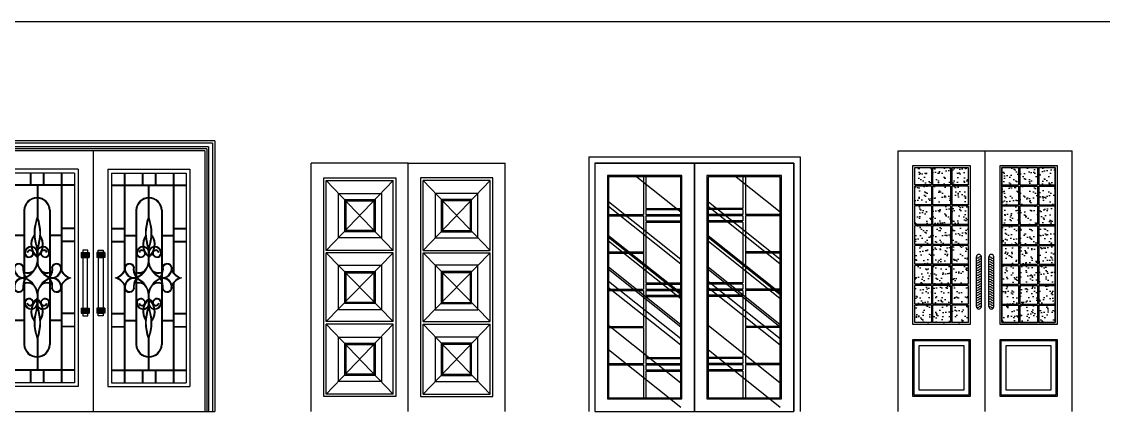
# Model space of a CAD drawing. Header units: millimetres. Extents: x 981 to 33574, y 16402 to 34985.
# Drawn here: x 13692 to 22392, y 26004 to 29144 of the extents above; entities that cross this region are included whole.
import ezdxf

# ---------------------------------------------------------------- set-up
doc = ezdxf.new("R2010")
doc.units = ezdxf.units.MM
doc.layers.add('www.cad-blocks.net', color=7, linetype='Continuous')

# ---------------------------------------------------------------- blocks, each defined once
blk = doc.blocks.new('A$C1F2A21E1')
for p, q in [((0, 2180), (0, 0)), ((1960, 2180), (0, 2180)), ((1960, 2180), (1960, 0)), ((20, 2160), (20, 0)), ((1940, 2160), (20, 2160)), ((50, 2130), (50, 0)), ((1910, 2130), (50, 2130)), ((65, 2115), (65, 0)), ((1895, 2115), (65, 2115)), ((80, 2100), (80, 0)), ((1880, 2100), (80, 2100)), ((980, 2100), (980, 0)), ((1880, 2100), (1880, 0)), ((1895, 2115), (1895, 0)), ((1910, 2130), (1910, 0)), ((1940, 2160), (1940, 0)), ((200, 1950), (200, 200)), ((860, 1950), (200, 1950)), ((230, 1920), (230, 230)), ((830, 1920), (230, 1920)), ((330, 1920), (330, 1115.6)), ((335, 1920), (335, 1122.3)), ((475, 1920), (475, 1820)), ((480, 1920), (480, 1820)), ((580, 1920), (580, 1820)), ((585, 1920), (585, 1820)), ((725, 1920), (725, 1139.2)), ((730, 1920), (730, 1130)), ((830, 1920), (830, 230)), ((860, 1950), (860, 200)), ((1100, 1950), (1100, 200)), ((1100, 1950), (1760, 1950)), ((1130, 1920), (1130, 230)), ((1130, 1920), (1730, 1920)), ((1230, 1920), (1230, 1130)), ((1235, 1920), (1235, 1139.2)), ((1375, 1920), (1375, 1820)), ((1380, 1920), (1380, 1820)), ((1480, 1920), (1480, 1820)), ((1485, 1920), (1485, 1820)), ((1625, 1920), (1625, 1122.3)), ((1630, 1920), (1630, 1115.6)), ((1730, 1920), (1730, 230)), ((1760, 1950), (1760, 200)), ((830, 1825), (230, 1825)), ((830, 1820), (230, 1820)), ((530, 1825), (530, 1546)), ((535, 1825), (535, 1546.2)), ((1130, 1825), (1730, 1825)), ((1130, 1820), (1730, 1820)), ((1425, 1825), (1425, 1546.2)), ((1430, 1825), (1430, 1546)), ((425, 1620), (425, 538.1)), ((430, 1620), (430, 538.2)), ((630, 1620), (630, 538.2)), ((635, 1620), (635, 538.1)), ((1325, 1620), (1325, 538.1)), ((1330, 1620), (1330, 538.2)), ((1530, 1620), (1530, 538.2)), ((1535, 1620), (1535, 538.1)), ((335, 1475), (230, 1475)), ((335, 1470), (230, 1470)), ((425, 1420), (330, 1420)), ((425, 1415), (330, 1415)), ((725, 1420), (635, 1420)), ((725, 1415), (635, 1415)), ((830, 1475), (725, 1475)), ((830, 1470), (725, 1470)), ((1130, 1475), (1235, 1475)), ((1130, 1470), (1235, 1470)), ((1235, 1420), (1325, 1420)), ((1235, 1415), (1325, 1415)), ((1535, 1420), (1630, 1420)), ((1535, 1415), (1630, 1415)), ((1625, 1475), (1730, 1475)), ((1625, 1470), (1730, 1470)), ((335, 1370), (230, 1370)), ((335, 1365), (230, 1365)), ((530, 1326.5), (530, 1177.1)), ((535, 1326.3), (535, 1177.3)), ((830, 1370), (725, 1370)), ((830, 1365), (725, 1365)), ((1130, 1370), (1235, 1370)), ((1130, 1365), (1235, 1365)), ((1425, 1326.3), (1425, 1177.3)), ((1430, 1326.5), (1430, 1177.1)), ((1625, 1370), (1730, 1370)), ((1625, 1365), (1730, 1365)), ((885.1, 1279), (950.2, 1279)), ((885.1, 1279), (885.1, 1239)), ((885.1, 1269), (950.2, 1269)), ((885.1, 1259), (950.2, 1259)), ((885.1, 1249), (950.2, 1249)), ((885.1, 1239), (950.2, 1239)), ((950.2, 1279), (950.2, 1239)), ((1074.9, 1279), (1009.8, 1279)), ((1009.8, 1279), (1009.8, 1239)), ((1074.9, 1269), (1009.8, 1269)), ((1074.9, 1259), (1009.8, 1259)), ((1074.9, 1249), (1009.8, 1249)), ((1074.9, 1239), (1009.8, 1239)), ((1074.9, 1279), (1074.9, 1239)), ((330, 1034.3), (330, 230)), ((335, 1027.7), (335, 230)), ((530, 972.9), (530, 823.5)), ((535, 972.7), (535, 823.7)), ((725, 1010.9), (725, 230)), ((730, 1020.1), (730, 230)), ((1230, 1020.1), (1230, 230)), ((1235, 1010.9), (1235, 230)), ((1425, 972.7), (1425, 823.7)), ((1430, 972.9), (1430, 823.5)), ((1625, 1027.7), (1625, 230)), ((1630, 1034.3), (1630, 230)), ((335, 790), (230, 790)), ((335, 785), (230, 785)), ((830, 790), (725, 790)), ((830, 785), (725, 785)), ((885.1, 831.1), (885.1, 791.1)), ((885.1, 831.1), (950.2, 831.1)), ((885.1, 821.1), (950.2, 821.1)), ((885.1, 811.1), (950.2, 811.1)), ((885.1, 801.1), (950.2, 801.1)), ((885.1, 791.1), (950.2, 791.1)), ((950.2, 831.1), (950.2, 791.1)), ((1009.8, 831.1), (1009.8, 791.1)), ((1074.9, 831.1), (1009.8, 831.1)), ((1074.9, 821.1), (1009.8, 821.1)), ((1074.9, 811.1), (1009.8, 811.1)), ((1074.9, 801.1), (1009.8, 801.1)), ((1074.9, 791.1), (1009.8, 791.1)), ((1074.9, 831.1), (1074.9, 791.1)), ((1130, 790), (1235, 790)), ((1130, 785), (1235, 785)), ((1625, 790), (1730, 790)), ((1625, 785), (1730, 785)), ((425, 735), (335, 735)), ((425, 730), (335, 730)), ((730, 735), (635, 735)), ((730, 730), (635, 730)), ((1230, 735), (1325, 735)), ((1230, 730), (1325, 730)), ((1535, 735), (1625, 735)), ((1535, 730), (1625, 730)), ((335, 685), (230, 685)), ((335, 680), (230, 680)), ((830, 685), (725, 685)), ((830, 680), (725, 680)), ((1130, 685), (1235, 685)), ((1130, 680), (1235, 680)), ((1625, 685), (1730, 685)), ((1625, 680), (1730, 680)), ((530, 604), (530, 330)), ((535, 603.8), (535, 330)), ((1425, 603.8), (1425, 330)), ((1430, 604), (1430, 330)), ((830, 335), (230, 335)), ((830, 330), (230, 330)), ((475, 335), (475, 230.1)), ((480, 335), (480, 230.1)), ((580, 335), (580, 230.1)), ((585, 335), (585, 230.1)), ((1130, 335), (1730, 335)), ((1130, 330), (1730, 330)), ((1375, 335), (1375, 230.1)), ((1380, 335), (1380, 230.1)), ((1480, 335), (1480, 230.1)), ((1485, 335), (1485, 230.1)), ((860, 200), (200, 200)), ((830, 230), (230, 230)), ((1100, 200), (1760, 200)), ((1130, 230), (1730, 230)), ((0, 0), (1960, 0))]:
    blk.add_line(p, q)
for points in [[(898.1, 1299.7), (898.1, 1279.5), (937.2, 1279.5), (937.2, 1299.7)], [(898.5, 1239.7), (898.5, 830), (936.4, 830), (936.4, 1239.7)], [(1061.9, 1299.7), (1061.9, 1279.5), (1022.8, 1279.5), (1022.8, 1299.7)], [(1061.5, 1239.7), (1061.5, 830), (1023.6, 830), (1023.6, 1239.7)], [(898.1, 790.6), (898.1, 770.4), (937.2, 770.4), (937.2, 790.6)], [(1061.9, 790.6), (1061.9, 770.4), (1022.8, 770.4), (1022.8, 790.6)]]:
    blk.add_lwpolyline(points, close=True)
for centre, radius, start, end in [((530, 1616.5), 105.1, 1.93561, 178.06439), ((530, 1616.5), 100.1, 1.93561, 178.06439), ((1430, 1616.5), 105.1, 1.93561, 178.06439), ((1430, 1616.5), 100.1, 1.93561, 178.06439), ((842.8, 1436.2), 336.5, 158.63011, 201.36989), ((842.8, 1436.2), 331.5, 158.63011, 201.36989), ((222.3, 1436.2), 331.5, 338.63011, 21.36989), ((222.3, 1436.2), 336.5, 338.63011, 21.36989), ((1737.7, 1436.2), 336.5, 158.63011, 201.36989), ((1737.7, 1436.2), 331.5, 158.63011, 201.36989), ((1117.2, 1436.2), 331.5, 338.63011, 21.36989), ((1117.2, 1436.2), 336.5, 338.63011, 21.36989), ((613.1, 1344.4), 132.5, 146.36203, 229.89871), ((613.1, 1344.4), 127.5, 146.36203, 229.89871), ((446.9, 1344.4), 127.5, 310.10129, 33.63797), ((446.9, 1344.4), 132.5, 310.10129, 33.63797), ((1513.1, 1344.4), 132.5, 146.36203, 229.89871), ((1513.1, 1344.4), 127.5, 146.36203, 229.89871), ((1346.9, 1344.4), 127.5, 310.10129, 33.63797), ((1346.9, 1344.4), 132.5, 310.10129, 33.63797), ((482.3, 1275.5), 52.4, 324.81239, 184.15146), ((482.3, 1275.5), 47.4, 324.81239, 184.15146), ((577.7, 1275.5), 52.4, 355.84854, 215.18761), ((577.7, 1275.5), 47.4, 355.84854, 215.18761), ((1382.3, 1275.5), 52.4, 324.81239, 184.15146), ((1382.3, 1275.5), 47.4, 324.81239, 184.15146), ((1477.7, 1275.5), 52.4, 355.84854, 215.18761), ((1477.7, 1275.5), 47.4, 355.84854, 215.18761), ((464.8, 1275.1), 35, 173.91149, 321.20155), ((464.8, 1275.1), 30, 173.91149, 321.20155), ((474.8, 1273.4), 26.8, 310.56527, 166.94155), ((474.8, 1273.4), 21.8, 310.56527, 166.94155), ((585.2, 1273.4), 26.8, 13.05845, 229.43473), ((585.2, 1273.4), 21.8, 13.05845, 229.43473), ((595.2, 1275.1), 35, 218.79845, 6.08851), ((595.2, 1275.1), 30, 218.79845, 6.08851), ((1364.8, 1275.1), 35, 173.91149, 321.20155), ((1364.8, 1275.1), 30, 173.91149, 321.20155), ((1374.8, 1273.4), 26.8, 310.56527, 166.94155), ((1374.8, 1273.4), 21.8, 310.56527, 166.94155), ((1485.2, 1273.4), 26.8, 13.05845, 229.43473), ((1485.2, 1273.4), 21.8, 13.05845, 229.43473), ((1495.2, 1275.1), 35, 218.79845, 6.08851), ((1495.2, 1275.1), 30, 218.79845, 6.08851), ((234.8, 1192.7), 122.4, 285.77934, 334.10605), ((234.8, 1192.7), 127.4, 292.41431, 334.10605), ((383.1, 1150.8), 39.8, 18.04157, 196.81486), ((420.1, 1149.3), 75.8, 173.08299, 281.3151), ((383.1, 1150.8), 34.8, 18.04157, 196.81486), ((420.1, 1149.3), 70.8, 173.08299, 281.3151), ((522.7, 1144.8), 108.4, 169.79155, 215.96415), ((522.7, 1144.8), 103.4, 169.79155, 211.90339), ((376.1, 1227.9), 157.1, 289.43099, 354.89345), ((376.1, 1227.9), 162.1, 289.43099, 342.88643), ((453.8, 1192.4), 75, 251.5766, 306.49029), ((689, 1227.9), 157.1, 185.10655, 250.56901), ((689, 1227.9), 162.1, 197.11357, 250.56901), ((611.3, 1192.4), 75, 233.50971, 288.4234), ((547.3, 1144.8), 108.4, 324.03585, 10.20845), ((547.3, 1144.8), 103.4, 328.09661, 10.20845), ((649.9, 1149.3), 75.8, 258.6849, 6.91701), ((649.9, 1149.3), 70.8, 258.6849, 6.91701), ((686.9, 1150.8), 39.8, 343.18514, 161.95843), ((686.9, 1150.8), 34.8, 343.18514, 161.95843), ((835.2, 1192.7), 127.4, 205.89395, 247.58569), ((835.2, 1192.7), 122.4, 205.89395, 254.22066), ((1124.8, 1192.7), 122.4, 285.77934, 334.10605), ((1124.8, 1192.7), 127.4, 292.41431, 334.10605), ((1273.1, 1150.8), 39.8, 18.04157, 196.81486), ((1310.1, 1149.3), 75.8, 173.08299, 281.3151), ((1273.1, 1150.8), 34.8, 18.04157, 196.81486), ((1310.1, 1149.3), 70.8, 173.08299, 281.3151), ((1412.7, 1144.8), 108.4, 169.79155, 215.96415), ((1412.7, 1144.8), 103.4, 169.79155, 211.90339), ((1271, 1227.9), 157.1, 289.43099, 354.89345), ((1271, 1227.9), 162.1, 289.43099, 342.88643), ((1348.7, 1192.4), 75, 251.5766, 306.49029), ((1583.9, 1227.9), 157.1, 185.10655, 250.56901), ((1583.9, 1227.9), 162.1, 197.11357, 250.56901), ((1506.3, 1192.4), 75, 233.50971, 288.4234), ((1437.3, 1144.8), 108.4, 324.03585, 10.20845), ((1437.3, 1144.8), 103.4, 328.09661, 10.20845), ((1539.9, 1149.3), 75.8, 258.6849, 6.91701), ((1539.9, 1149.3), 70.8, 258.6849, 6.91701), ((1576.9, 1150.8), 39.8, 343.18514, 161.95843), ((1576.9, 1150.8), 34.8, 343.18514, 161.95843), ((1725.2, 1192.7), 127.4, 205.89395, 247.58569), ((1725.2, 1192.7), 122.4, 205.89395, 254.22066), ((235.1, 957), 122.4, 25.99963, 74.32634), ((235.1, 957), 127.4, 25.99963, 67.69136), ((420.3, 1000.7), 75.8, 78.79058, 187.02268), ((420.3, 1000.7), 70.8, 78.79058, 187.02268), ((522.8, 1005.5), 108.4, 144.14152, 190.31412), ((522.8, 1005.5), 103.4, 148.20228, 190.31412), ((376.1, 922.1), 157.1, 5.10655, 70.56901), ((453.8, 1192.4), 80, 251.5766, 306.49029), ((376.1, 922.1), 162.1, 17.11357, 70.56901), ((689, 922.1), 157.1, 109.43099, 174.89345), ((689, 922.1), 162.1, 109.43099, 162.88643), ((611.3, 1192.4), 80, 233.50971, 288.4234), ((649.7, 1000.7), 75.8, 352.97732, 101.20942), ((547.2, 1005.5), 108.4, 349.68588, 35.85848), ((547.2, 1005.5), 103.4, 349.68588, 31.79772), ((649.7, 1000.7), 70.8, 352.97732, 101.20942), ((834.9, 957), 127.4, 112.30864, 154.00037), ((834.9, 957), 122.4, 105.67366, 154.00037), ((1125.1, 957), 122.4, 25.99963, 74.32634), ((1125.1, 957), 127.4, 25.99963, 67.69136), ((1310.3, 1000.7), 75.8, 78.79058, 187.02268), ((1310.3, 1000.7), 70.8, 78.79058, 187.02268), ((1412.8, 1005.5), 108.4, 144.14152, 190.31412), ((1412.8, 1005.5), 103.4, 148.20228, 190.31412), ((1271, 922.1), 157.1, 5.10655, 70.56901), ((1348.7, 1192.4), 80, 251.5766, 306.49029), ((1271, 922.1), 162.1, 17.11357, 70.56901), ((1583.9, 922.1), 157.1, 109.43099, 174.89345), ((1583.9, 922.1), 162.1, 109.43099, 162.88643), ((1506.3, 1192.4), 80, 233.50971, 288.4234), ((1539.7, 1000.7), 75.8, 352.97732, 101.20942), ((1437.2, 1005.5), 108.4, 349.68588, 35.85848), ((1437.2, 1005.5), 103.4, 349.68588, 31.79772), ((1539.7, 1000.7), 70.8, 352.97732, 101.20942), ((1724.9, 957), 127.4, 112.30864, 154.00037), ((1724.9, 957), 122.4, 105.67366, 154.00037), ((383.3, 999.2), 39.8, 163.29081, 342.0641), ((383.3, 999.2), 34.8, 163.29081, 342.0641), ((453.8, 957.6), 80, 53.50971, 108.4234), ((453.8, 957.6), 75, 53.50971, 108.4234), ((611.3, 957.6), 80, 71.5766, 126.49029), ((611.3, 957.6), 75, 71.5766, 126.49029), ((686.7, 999.2), 39.8, 197.9359, 16.70919), ((686.7, 999.2), 34.8, 197.9359, 16.70919), ((1273.3, 999.2), 39.8, 163.29081, 342.0641), ((1273.3, 999.2), 34.8, 163.29081, 342.0641), ((1348.7, 957.6), 80, 53.50971, 108.4234), ((1348.7, 957.6), 75, 53.50971, 108.4234), ((1506.3, 957.6), 80, 71.5766, 126.49029), ((1506.3, 957.6), 75, 71.5766, 126.49029), ((1576.7, 999.2), 39.8, 197.9359, 16.70919), ((1576.7, 999.2), 34.8, 197.9359, 16.70919), ((464.8, 874.9), 35, 38.79845, 186.08851), ((482.3, 874.5), 52.4, 175.84854, 35.18761), ((464.8, 874.9), 30, 38.79845, 186.08851), ((482.3, 874.5), 47.4, 175.84854, 35.18761), ((474.8, 876.6), 26.8, 193.05845, 49.43473), ((474.8, 876.6), 21.8, 193.05845, 49.43473), ((613.1, 805.6), 132.5, 130.10129, 213.63797), ((613.1, 805.6), 127.5, 130.10129, 213.63797), ((577.7, 874.5), 52.4, 144.81239, 4.15146), ((446.9, 805.6), 127.5, 326.36203, 49.89871), ((577.7, 874.5), 47.4, 144.81239, 4.15146), ((446.9, 805.6), 132.5, 326.36203, 49.89871), ((585.2, 876.6), 26.8, 130.56527, 346.94155), ((585.2, 876.6), 21.8, 130.56527, 346.94155), ((595.2, 874.9), 35, 353.91149, 141.20155), ((595.2, 874.9), 30, 353.91149, 141.20155), ((1364.8, 874.9), 35, 38.79845, 186.08851), ((1382.3, 874.5), 52.4, 175.84854, 35.18761), ((1364.8, 874.9), 30, 38.79845, 186.08851), ((1382.3, 874.5), 47.4, 175.84854, 35.18761), ((1374.8, 876.6), 26.8, 193.05845, 49.43473), ((1374.8, 876.6), 21.8, 193.05845, 49.43473), ((1513.1, 805.6), 132.5, 130.10129, 213.63797), ((1513.1, 805.6), 127.5, 130.10129, 213.63797), ((1477.7, 874.5), 52.4, 144.81239, 4.15146), ((1346.9, 805.6), 127.5, 326.36203, 49.89871), ((1477.7, 874.5), 47.4, 144.81239, 4.15146), ((1346.9, 805.6), 132.5, 326.36203, 49.89871), ((1485.2, 876.6), 26.8, 130.56527, 346.94155), ((1485.2, 876.6), 21.8, 130.56527, 346.94155), ((1495.2, 874.9), 35, 353.91149, 141.20155), ((1495.2, 874.9), 30, 353.91149, 141.20155), ((842.8, 713.8), 336.5, 158.63011, 201.36989), ((842.8, 713.8), 331.5, 158.63011, 201.36989), ((222.3, 713.8), 331.5, 338.63011, 21.36989), ((222.3, 713.8), 336.5, 338.63011, 21.36989), ((1737.7, 713.8), 336.5, 158.63011, 201.36989), ((1737.7, 713.8), 331.5, 158.63011, 201.36989), ((1117.2, 713.8), 331.5, 338.63011, 21.36989), ((1117.2, 713.8), 336.5, 338.63011, 21.36989), ((530, 541.7), 105.1, 181.93561, 358.06439), ((530, 541.7), 100.1, 181.93561, 358.06439), ((1430, 541.7), 105.1, 181.93561, 358.06439), ((1430, 541.7), 100.1, 181.93561, 358.06439)]:
    blk.add_arc(centre, radius, start, end)
blk = doc.blocks.new('A$C62720B31')
at = {"linetype": 'ByBlock'}
for p, q in [((0, 1999.5), (0.5, 2000)), ((0, 0), (0, 1999.5)), ((780.1, 2000), (0.5, 2000)), ((780.1, 2000), (1559.6, 2000)), ((1559.6, 2000), (1560.1, 1999.5)), ((1560.1, 0), (1560.1, 1999.5))]:
    blk.add_line(p, q, dxfattribs=at)
for p, q in [((780.1, 0), (780.1, 2000)), ((120.1, 1296.7), (660.1, 1860)), ((120.1, 1860), (660.1, 1296.7)), ((660.1, 1296.7), (660.1, 1860)), ((1440.1, 1860), (900.1, 1296.7)), ((1440.1, 1296.7), (900.1, 1860)), ((900.1, 1296.7), (900.1, 1860)), ((660.1, 1296.7), (120.1, 1296.7)), ((660.1, 1276.7), (120.1, 1276.7)), ((120.1, 723.3), (660.1, 1276.7)), ((120.1, 1276.7), (660.1, 723.3)), ((660.1, 723.3), (660.1, 1276.7)), ((900.1, 1296.7), (1440.1, 1296.7)), ((900.1, 1276.7), (1440.1, 1276.7)), ((1440.1, 1276.7), (900.1, 723.3)), ((1440.1, 723.3), (900.1, 1276.7)), ((900.1, 723.3), (900.1, 1276.7)), ((660.1, 723.3), (120.1, 723.3)), ((120.1, 140), (660.1, 703.3)), ((120.1, 703.3), (660.1, 140)), ((660.1, 703.3), (120.1, 703.3)), ((660.1, 140), (660.1, 703.3)), ((900.1, 723.3), (1440.1, 723.3)), ((900.1, 140), (900.1, 703.3)), ((1440.1, 703.3), (900.1, 140)), ((1440.1, 140), (900.1, 703.3)), ((900.1, 703.3), (1440.1, 703.3))]:
    blk.add_line(p, q)
for points in [[(100.1, 120), (100.1, 1880), (679.6, 1880), (680.1, 1879.5), (680.1, 120.5), (679.6, 120), (100.1, 120)], [(120.1, 1296.7), (120.1, 1860), (660.1, 1860)], [(1460.1, 120), (1460.1, 1880), (880.6, 1880), (880.1, 1879.5), (880.1, 120.5), (880.6, 120), (1460.1, 120)], [(1440.1, 1296.7), (1440.1, 1860), (900.1, 1860)], [(564.2, 1755.7), (564.2, 1396.7), (220.1, 1396.7), (220.1, 1755.7), (564.2, 1755.7)], [(995.9, 1755.7), (995.9, 1396.7), (1340.1, 1396.7), (1340.1, 1755.7), (995.9, 1755.7)], [(120.1, 723.3), (120.1, 1276.7)], [(1440.1, 723.3), (1440.1, 1276.7)], [(564.2, 1177.3), (564.2, 818.3), (220.1, 818.3), (220.1, 1177.3), (564.2, 1177.3)], [(995.9, 1177.3), (995.9, 818.3), (1340.1, 818.3), (1340.1, 1177.3), (995.9, 1177.3)], [(660.1, 140), (120.1, 140), (120.1, 703.3)], [(900.1, 140), (1440.1, 140), (1440.1, 703.3)], [(564.2, 599), (564.2, 240), (220.1, 240), (220.1, 599), (564.2, 599)], [(995.9, 599), (995.9, 240), (1340.1, 240), (1340.1, 599), (995.9, 599)]]:
    blk.add_lwpolyline(points)
for points in [[(514.2, 1705.7), (514.2, 1446.7), (270.1, 1446.7), (270.1, 1705.7)], [(504.2, 1695.7), (504.2, 1456.7), (280.1, 1456.7), (280.1, 1695.7)], [(1045.9, 1705.7), (1045.9, 1446.7), (1290.1, 1446.7), (1290.1, 1705.7)], [(1055.9, 1695.7), (1055.9, 1456.7), (1280.1, 1456.7), (1280.1, 1695.7)], [(514.2, 1127.3), (514.2, 868.3), (270.1, 868.3), (270.1, 1127.3)], [(504.2, 1117.3), (504.2, 878.3), (280.1, 878.3), (280.1, 1117.3)], [(1045.9, 1127.3), (1045.9, 868.3), (1290.1, 868.3), (1290.1, 1127.3)], [(1055.9, 1117.3), (1055.9, 878.3), (1280.1, 878.3), (1280.1, 1117.3)], [(514.2, 549), (514.2, 290), (270.1, 290), (270.1, 549)], [(504.2, 539), (504.2, 300), (280.1, 300), (280.1, 539)], [(1045.9, 549), (1045.9, 290), (1290.1, 290), (1290.1, 549)], [(1055.9, 539), (1055.9, 300), (1280.1, 300), (1280.1, 539)]]:
    blk.add_lwpolyline(points, close=True)
blk = doc.blocks.new('A$C355A0F64')
h = blk.add_hatch()
h.set_pattern_fill('AR-SAND', color=256, scale=40, style=0)
h.set_pattern_definition([(37.5, (9912.93, 4198.863), (-2.51973, 77.07295), [0, -60.8, 0, -68, 0, -65]), (7.5, (9912.93, 4198.86), (70.7911, 112.8858), [0, -32.8, 0, -54.8, 0, -21]), (327.5, (9863.73, 4198.86), (124.56567, 0.22636), [0, -20, 0, -72, 0, -94]), (317.5, (9863.73, 4198.86), (120.2451, 35.107), [0, -10, 0, -47.2, 0, -54])])
h.paths.add_polyline_path([(135, 1825), (268.3, 1825), (268.3, 1965), (135, 1965)])
h.paths.add_polyline_path([(421.7, 1965), (278.3, 1965), (278.3, 1825), (421.7, 1825)])
h.paths.add_polyline_path([(431.7, 1825), (565, 1825), (565, 1965), (431.7, 1965)])
h.paths.add_polyline_path([(431.7, 1665), (565, 1665), (565, 1815), (431.7, 1815)])
h.paths.add_polyline_path([(421.7, 1815), (278.3, 1815), (278.3, 1665), (421.7, 1665)])
h.paths.add_polyline_path([(268.3, 1815), (135, 1815), (135, 1665), (268.3, 1665)])
h.paths.add_polyline_path([(268.3, 1655), (135, 1655), (135, 1505), (268.3, 1505)])
h.paths.add_polyline_path([(421.7, 1655), (278.3, 1655), (278.3, 1505), (421.7, 1505)])
h.paths.add_polyline_path([(431.7, 1505), (565, 1505), (565, 1655), (431.7, 1655)])
h.paths.add_polyline_path([(565, 1345), (565, 1495), (431.7, 1495), (431.7, 1345)])
h.paths.add_polyline_path([(421.7, 1345), (421.7, 1495), (278.3, 1495), (278.3, 1345)])
h.paths.add_polyline_path([(268.3, 1345), (268.3, 1495), (135, 1495), (135, 1345)])
h.paths.add_polyline_path([(135, 1335), (135, 1185), (268.3, 1185), (268.3, 1335)])
h.paths.add_polyline_path([(278.3, 1185), (421.7, 1185), (421.7, 1335), (278.3, 1335)])
h.paths.add_polyline_path([(431.7, 1185), (565, 1185), (565, 1335), (431.7, 1335)])
h.paths.add_polyline_path([(565, 1025), (565, 1175), (431.7, 1175), (431.7, 1025)])
h.paths.add_polyline_path([(278.3, 1025), (421.7, 1025), (421.7, 1175), (278.3, 1175)])
h.paths.add_polyline_path([(268.3, 1175), (135, 1175), (135, 1025), (268.3, 1025)])
h.paths.add_polyline_path([(268.3, 1015), (135, 1015), (135, 865), (268.3, 865)])
h.paths.add_polyline_path([(421.7, 1015), (278.3, 1015), (278.3, 865), (421.7, 865)])
h.paths.add_polyline_path([(565, 1015), (431.7, 1015), (431.7, 865), (565, 865)])
h.paths.add_polyline_path([(565, 855), (431.7, 855), (431.7, 715), (565, 715)])
h.paths.add_polyline_path([(278.3, 855), (278.3, 715), (421.7, 715), (421.7, 855)])
h.paths.add_polyline_path([(268.3, 855), (135, 855), (135, 715), (268.3, 715)])
h.paths.add_polyline_path([(835, 715), (968.3, 715), (968.3, 855), (835, 855)])
h.paths.add_polyline_path([(968.3, 865), (968.3, 1015), (835, 1015), (835, 865)])
h.paths.add_polyline_path([(835, 1025), (968.3, 1025), (968.3, 1175), (835, 1175)])
h.paths.add_polyline_path([(968.3, 1185), (968.3, 1335), (835, 1335), (835, 1185)])
h.paths.add_polyline_path([(968.3, 1495), (835, 1495), (835, 1345), (968.3, 1345)])
h.paths.add_polyline_path([(835, 1655), (835, 1505), (968.3, 1505), (968.3, 1655)])
h.paths.add_polyline_path([(968.3, 1665), (968.3, 1815), (835, 1815), (835, 1665)])
h.paths.add_polyline_path([(835, 1965), (835, 1825), (968.3, 1825), (968.3, 1965)])
h.paths.add_polyline_path([(978.3, 1965), (978.3, 1825), (1121.7, 1825), (1121.7, 1965)])
h.paths.add_polyline_path([(978.3, 1815), (978.3, 1665), (1121.7, 1665), (1121.7, 1815)])
h.paths.add_polyline_path([(978.3, 1495), (978.3, 1345), (1121.7, 1345), (1121.7, 1495)])
h.paths.add_polyline_path([(1121.7, 1505), (1121.7, 1655), (978.3, 1655), (978.3, 1505)])
h.paths.add_polyline_path([(1121.7, 1185), (1121.7, 1335), (978.3, 1335), (978.3, 1185)])
h.paths.add_polyline_path([(1121.7, 1025), (1121.7, 1175), (978.3, 1175), (978.3, 1025)])
h.paths.add_polyline_path([(1121.7, 1015), (978.3, 1015), (978.3, 865), (1121.7, 865)])
h.paths.add_polyline_path([(1121.7, 855), (978.3, 855), (978.3, 715), (1121.7, 715)])
h.paths.add_polyline_path([(1265, 855), (1131.7, 855), (1131.7, 715), (1265, 715)])
h.paths.add_polyline_path([(1265, 1015), (1131.7, 1015), (1131.7, 865), (1265, 865)])
h.paths.add_polyline_path([(1265, 1025), (1265, 1175), (1131.7, 1175), (1131.7, 1025)])
h.paths.add_polyline_path([(1265, 1335), (1131.7, 1335), (1131.7, 1185), (1265, 1185)])
h.paths.add_polyline_path([(1265, 1345), (1265, 1495), (1131.7, 1495), (1131.7, 1345)])
h.paths.add_polyline_path([(1265, 1655), (1131.7, 1655), (1131.7, 1505), (1265, 1505)])
h.paths.add_polyline_path([(1131.7, 1665), (1265, 1665), (1265, 1815), (1131.7, 1815)])
h.paths.add_polyline_path([(1265, 1825), (1265, 1965), (1131.7, 1965), (1131.7, 1825)])
for p, q in [((0, 0), (0, 2100)), ((0, 2100), (1400, 2100)), ((700, 0), (700, 2100)), ((1400, 0), (1400, 2100)), ((268.3, 1965), (268.3, 1825)), ((278.3, 1965), (278.3, 1825)), ((421.7, 1965), (421.7, 1825)), ((431.7, 1965), (431.7, 1825)), ((968.3, 1965), (968.3, 1825)), ((978.3, 1965), (978.3, 1825)), ((1121.7, 1965), (1121.7, 1825)), ((1131.7, 1965), (1131.7, 1825)), ((268.3, 1825), (135, 1825)), ((268.3, 1815), (135, 1815)), ((268.3, 1815), (268.3, 1665)), ((421.7, 1825), (278.3, 1825)), ((278.3, 1815), (278.3, 1665)), ((421.7, 1815), (278.3, 1815)), ((421.7, 1815), (421.7, 1665)), ((565, 1825), (431.7, 1825)), ((565, 1815), (431.7, 1815)), ((431.7, 1815), (431.7, 1665)), ((835, 1825), (968.3, 1825)), ((835, 1815), (968.3, 1815)), ((968.3, 1815), (968.3, 1665)), ((978.3, 1825), (1121.7, 1825)), ((978.3, 1815), (978.3, 1665)), ((978.3, 1815), (1121.7, 1815)), ((1121.7, 1815), (1121.7, 1665)), ((1131.7, 1825), (1265, 1825)), ((1131.7, 1815), (1131.7, 1665)), ((1131.7, 1815), (1265, 1815)), ((268.3, 1665), (135, 1665)), ((268.3, 1655), (135, 1655)), ((268.3, 1655), (268.3, 1505)), ((421.7, 1665), (278.3, 1665)), ((421.7, 1655), (278.3, 1655)), ((278.3, 1655), (278.3, 1505)), ((421.7, 1655), (421.7, 1505)), ((565, 1665), (431.7, 1665)), ((565, 1655), (431.7, 1655)), ((431.7, 1655), (431.7, 1505)), ((835, 1665), (968.3, 1665)), ((835, 1655), (968.3, 1655)), ((968.3, 1655), (968.3, 1505)), ((978.3, 1665), (1121.7, 1665)), ((978.3, 1655), (978.3, 1505)), ((978.3, 1655), (1121.7, 1655)), ((1121.7, 1655), (1121.7, 1505)), ((1131.7, 1665), (1265, 1665)), ((1131.7, 1655), (1131.7, 1505)), ((1131.7, 1655), (1265, 1655)), ((268.3, 1505), (135, 1505)), ((268.3, 1495), (135, 1495)), ((268.3, 1495), (268.3, 1345)), ((421.7, 1505), (278.3, 1505)), ((421.7, 1495), (278.3, 1495)), ((278.3, 1495), (278.3, 1345)), ((421.7, 1495), (421.7, 1345)), ((565, 1505), (431.7, 1505)), ((565, 1495), (431.7, 1495)), ((431.7, 1495), (431.7, 1345)), ((835, 1505), (968.3, 1505)), ((835, 1495), (968.3, 1495)), ((968.3, 1495), (968.3, 1345)), ((978.3, 1505), (1121.7, 1505)), ((978.3, 1495), (978.3, 1345)), ((978.3, 1495), (1121.7, 1495)), ((1121.7, 1495), (1121.7, 1345)), ((1131.7, 1505), (1265, 1505)), ((1131.7, 1495), (1131.7, 1345)), ((1131.7, 1495), (1265, 1495)), ((268.3, 1345), (135, 1345)), ((268.3, 1335), (135, 1335)), ((268.3, 1335), (268.3, 1185)), ((421.7, 1345), (278.3, 1345)), ((421.7, 1335), (278.3, 1335)), ((278.3, 1335), (278.3, 1185)), ((421.7, 1335), (421.7, 1185)), ((565, 1345), (431.7, 1345)), ((565, 1335), (431.7, 1335)), ((431.7, 1335), (431.7, 1185)), ((835, 1345), (968.3, 1345)), ((835, 1335), (968.3, 1335)), ((968.3, 1335), (968.3, 1185)), ((978.3, 1345), (1121.7, 1345)), ((978.3, 1335), (978.3, 1185)), ((978.3, 1335), (1121.7, 1335)), ((1121.7, 1335), (1121.7, 1185)), ((1131.7, 1345), (1265, 1345)), ((1131.7, 1335), (1131.7, 1185)), ((1131.7, 1335), (1265, 1335)), ((630, 844.5), (630, 1244.5)), ((670, 844.5), (670, 1244.5)), ((730, 844.5), (730, 1244.5)), ((770, 844.5), (770, 1244.5)), ((268.3, 1185), (135, 1185)), ((268.3, 1175), (135, 1175)), ((268.3, 1175), (268.3, 1025)), ((421.7, 1185), (278.3, 1185)), ((421.7, 1175), (278.3, 1175)), ((278.3, 1175), (278.3, 1025)), ((421.7, 1175), (421.7, 1025)), ((565, 1185), (431.7, 1185)), ((565, 1175), (431.7, 1175)), ((431.7, 1175), (431.7, 1025)), ((835, 1185), (968.3, 1185)), ((835, 1175), (968.3, 1175)), ((968.3, 1175), (968.3, 1025)), ((978.3, 1185), (1121.7, 1185)), ((978.3, 1175), (978.3, 1025)), ((978.3, 1175), (1121.7, 1175)), ((1121.7, 1175), (1121.7, 1025)), ((1131.7, 1185), (1265, 1185)), ((1131.7, 1175), (1131.7, 1025)), ((1131.7, 1175), (1265, 1175)), ((268.3, 1025), (135, 1025)), ((268.3, 1015), (135, 1015)), ((268.3, 1015), (268.3, 865)), ((421.7, 1025), (278.3, 1025)), ((421.7, 1015), (278.3, 1015)), ((278.3, 1015), (278.3, 865)), ((421.7, 1015), (421.7, 865)), ((565, 1025), (431.7, 1025)), ((565, 1015), (431.7, 1015)), ((431.7, 1015), (431.7, 865)), ((835, 1025), (968.3, 1025)), ((835, 1015), (968.3, 1015)), ((968.3, 1015), (968.3, 865)), ((978.3, 1025), (1121.7, 1025)), ((978.3, 1015), (1121.7, 1015)), ((978.3, 1015), (978.3, 865)), ((1121.7, 1015), (1121.7, 865)), ((1131.7, 1025), (1265, 1025)), ((1131.7, 1015), (1265, 1015)), ((1131.7, 1015), (1131.7, 865)), ((268.3, 865), (135, 865)), ((268.3, 855), (135, 855)), ((268.3, 855), (268.3, 715)), ((421.7, 865), (278.3, 865)), ((278.3, 855), (278.3, 715)), ((421.7, 855), (278.3, 855)), ((421.7, 855), (421.7, 715)), ((565, 865), (431.7, 865)), ((565, 855), (431.7, 855)), ((431.7, 855), (431.7, 715)), ((835, 865), (968.3, 865)), ((835, 855), (968.3, 855)), ((968.3, 855), (968.3, 715)), ((978.3, 865), (1121.7, 865)), ((978.3, 855), (978.3, 715)), ((978.3, 855), (1121.7, 855)), ((1121.7, 855), (1121.7, 715)), ((1131.7, 865), (1265, 865)), ((1131.7, 855), (1131.7, 715)), ((1131.7, 855), (1265, 855))]:
    blk.add_line(p, q)
for points in [[(120, 700), (120, 1980), (580, 1980), (580, 700)], [(820, 700), (820, 1980), (1280, 1980), (1280, 700)], [(835, 715), (835, 1965), (1265, 1965), (1265, 715)], [(120, 120), (120, 580), (580, 580), (580, 120)], [(130, 130), (130, 570), (570, 570), (570, 130)], [(170, 170), (170, 530), (530, 530), (530, 170)], [(820, 120), (820, 580), (1280, 580), (1280, 120)], [(830, 130), (830, 570), (1270, 570), (1270, 130)], [(870, 170), (870, 530), (1230, 530), (1230, 170)]]:
    blk.add_lwpolyline(points, close=True)
for points in [[(135, 1825), (135, 1965), (268.3, 1965)], [(278.3, 1965), (421.7, 1965)], [(431.7, 1965), (565, 1965), (565, 1825)], [(968.3, 1965), (835, 1965), (835, 1825)], [(1121.7, 1965), (978.3, 1965)], [(1265, 1825), (1265, 1965), (1131.7, 1965)], [(135, 1665), (135, 1815)], [(565, 1815), (565, 1665)], [(835, 1815), (835, 1665)], [(1265, 1665), (1265, 1815)], [(135, 1505), (135, 1655)], [(565, 1655), (565, 1345)], [(835, 1655), (835, 1345)], [(1265, 1505), (1265, 1655)], [(135, 1345), (135, 1495)], [(1265, 1345), (1265, 1495)], [(135, 1185), (135, 1335)], [(565, 1335), (565, 1025)], [(835, 1335), (835, 1025)], [(1265, 1185), (1265, 1335)], [(135, 1025), (135, 1175)], [(1265, 1025), (1265, 1175)], [(135, 865), (135, 1015)], [(565, 1015), (565, 865)], [(835, 1015), (835, 865)], [(1265, 865), (1265, 1015)], [(268.3, 715), (135, 715), (135, 855)], [(565, 855), (565, 715), (431.7, 715)], [(835, 855), (835, 715), (968.3, 715)], [(1131.7, 715), (1265, 715), (1265, 855)], [(421.7, 715), (278.3, 715)], [(978.3, 715), (1121.7, 715)]]:
    blk.add_lwpolyline(points)
for points in [[(670, 1244.5, 0.395569), (649.8, 1239.2, -0.492922), (630, 1238.2, -0.625294)], [(670, 1224.5, 0.395569), (649.8, 1219.2, -0.492922), (630, 1218.2, -0.625294)], [(730, 1244.5, -0.395569), (750.2, 1239.2, 0.492922), (770, 1238.2, 0.625294)], [(730, 1224.5, -0.395569), (750.2, 1219.2, 0.492922), (770, 1218.2, 0.625294)], [(670, 1204.5, 0.395569), (649.8, 1199.2, -0.492922), (630, 1198.2, -0.625294)], [(670, 1184.5, 0.395569), (649.8, 1179.2, -0.492922), (630, 1178.2, -0.625294)], [(670, 1164.5, 0.395569), (649.8, 1159.2, -0.492922), (630, 1158.2, -0.625294)], [(670, 1144.5, 0.395569), (649.8, 1139.2, -0.492922), (630, 1138.2, -0.625294)], [(730, 1204.5, -0.395569), (750.2, 1199.2, 0.492922), (770, 1198.2, 0.625294)], [(730, 1184.5, -0.395569), (750.2, 1179.2, 0.492922), (770, 1178.2, 0.625294)], [(730, 1164.5, -0.395569), (750.2, 1159.2, 0.492922), (770, 1158.2, 0.625294)], [(730, 1144.5, -0.395569), (750.2, 1139.2, 0.492922), (770, 1138.2, 0.625294)], [(670, 1124.5, 0.395569), (649.8, 1119.2, -0.492922), (630, 1118.2, -0.625294)], [(670, 1104.5, 0.395569), (649.8, 1099.2, -0.492922), (630, 1098.2, -0.625294)], [(670, 1084.5, 0.395569), (649.8, 1079.2, -0.492922), (630, 1078.2, -0.625294)], [(670, 1064.5, 0.395569), (649.8, 1059.2, -0.492922), (630, 1058.2, -0.625294)], [(670, 1044.5, 0.395569), (649.8, 1039.2, -0.492922), (630, 1038.2, -0.625294)], [(730, 1124.5, -0.395569), (750.2, 1119.2, 0.492922), (770, 1118.2, 0.625294)], [(730, 1104.5, -0.395569), (750.2, 1099.2, 0.492922), (770, 1098.2, 0.625294)], [(730, 1084.5, -0.395569), (750.2, 1079.2, 0.492922), (770, 1078.2, 0.625294)], [(730, 1064.5, -0.395569), (750.2, 1059.2, 0.492922), (770, 1058.2, 0.625294)], [(730, 1044.5, -0.395569), (750.2, 1039.2, 0.492922), (770, 1038.2, 0.625294)], [(670, 1024.5, 0.395569), (649.8, 1019.2, -0.492922), (630, 1018.2, -0.625294)], [(670, 1004.5, 0.395569), (649.8, 999.2, -0.492922), (630, 998.2, -0.625294)], [(670, 984.5, 0.395569), (649.8, 979.2, -0.492922), (630, 978.2, -0.625294)], [(670, 964.5, 0.395569), (649.8, 959.2, -0.492922), (630, 958.2, -0.625294)], [(730, 1024.5, -0.395569), (750.2, 1019.2, 0.492922), (770, 1018.2, 0.625294)], [(730, 1004.5, -0.395569), (750.2, 999.2, 0.492922), (770, 998.2, 0.625294)], [(730, 984.5, -0.395569), (750.2, 979.2, 0.492922), (770, 978.2, 0.625294)], [(730, 964.5, -0.395569), (750.2, 959.2, 0.492922), (770, 958.2, 0.625294)], [(670, 944.5, 0.395569), (649.8, 939.2, -0.492922), (630, 938.2, -0.625294)], [(670, 924.5, 0.395569), (649.8, 919.2, -0.492922), (630, 918.2, -0.625294)], [(670, 904.5, 0.395569), (649.8, 899.2, -0.492922), (630, 898.2, -0.625294)], [(670, 884.5, 0.395569), (649.8, 879.2, -0.492922), (630, 878.2, -0.625294)], [(730, 944.5, -0.395569), (750.2, 939.2, 0.492922), (770, 938.2, 0.625294)], [(730, 924.5, -0.395569), (750.2, 919.2, 0.492922), (770, 918.2, 0.625294)], [(730, 904.5, -0.395569), (750.2, 899.2, 0.492922), (770, 898.2, 0.625294)], [(730, 884.5, -0.395569), (750.2, 879.2, 0.492922), (770, 878.2, 0.625294)], [(670, 864.5, 0.395569), (649.8, 859.2, -0.492922), (630, 858.2, -0.625294)], [(670, 844.5, 0.395569), (649.8, 839.2, -0.437417), (631.6, 836.6, -0.437417)], [(730, 864.5, -0.395569), (750.2, 859.2, 0.492922), (770, 858.2, 0.625294)], [(730, 844.5, -0.395569), (750.2, 839.2, 0.437417), (768.4, 836.6, 0.437417)]]:
    blk.add_lwpolyline(points, format="xyb")
for centre, start, end in [((650, 1244.5), 0, 180), ((750, 1244.5), 0, 180), ((650, 844.5), 180, 0), ((750, 844.5), 180, 0)]:
    blk.add_arc(centre, 20, start, end)
blk = doc.blocks.new('A$C3DEA6690')
for p, q in [((0, 2050), (0, 0)), ((1700, 2050), (1700, 0)), ((50, 2000), (50, 0)), ((50, 2000), (1650, 2000)), ((850, 2000), (850, 0)), ((1650, 2000), (1650, 0)), ((386.1, 1890), (740, 1607.5)), ((440, 1890), (440, 1585)), ((460, 1890), (460, 1635)), ((1186.1, 1890), (1540, 1607.5)), ((1240, 1890), (1240, 1635)), ((1260, 1890), (1260, 1585)), ((160, 1689.9), (740, 1226.8)), ((960, 1689.9), (1540, 1226.8)), ((150, 1585), (440, 1585)), ((150, 1575), (440, 1575)), ((160, 1651.9), (740, 1188.8)), ((160, 1585), (440, 1585)), ((160, 1575), (440, 1575)), ((440, 1575), (440, 985)), ((460, 1635), (750, 1635)), ((460, 1625), (750, 1625)), ((460, 1625), (460, 1585)), ((460, 1585), (750, 1585)), ((460, 1575), (750, 1575)), ((460, 1575), (460, 1535)), ((1240, 1635), (950, 1635)), ((1240, 1625), (950, 1625)), ((1240, 1585), (950, 1585)), ((1240, 1575), (950, 1575)), ((960, 1651.9), (1540, 1188.8)), ((1240, 1625), (1240, 1585)), ((1240, 1575), (1240, 1535)), ((1540, 1585), (1260, 1585)), ((1550, 1585), (1260, 1585)), ((1260, 1575), (1260, 985)), ((1540, 1575), (1260, 1575)), ((1550, 1575), (1260, 1575)), ((460, 1535), (750, 1535)), ((460, 1525), (460, 1035)), ((460, 1525), (750, 1525)), ((1240, 1535), (950, 1535)), ((1240, 1525), (950, 1525)), ((1240, 1525), (1240, 1035)), ((160, 1417.1), (740, 954)), ((160, 1404.4), (740, 941.3)), ((960, 1417.1), (1540, 954)), ((960, 1404.4), (1540, 941.3)), ((160, 1372.7), (740, 909.6)), ((960, 1372.7), (1540, 909.6)), ((150, 1285), (440, 1285)), ((150, 1275), (440, 1275)), ((1550, 1285), (1260, 1285)), ((1550, 1275), (1260, 1275)), ((160, 1163.4), (740, 700.3)), ((160, 1144.3), (740, 681.2)), ((960, 1163.4), (1540, 700.3)), ((960, 1144.3), (1540, 681.2)), ((160, 1049.2), (740, 586.1)), ((960, 1049.2), (1540, 586.1)), ((150, 985), (440, 985)), ((150, 975), (440, 975)), ((160, 998.4), (740, 535.3)), ((440, 975), (440, 685)), ((460, 1035), (740, 1035)), ((460, 1025), (740, 1025)), ((460, 1025), (460, 985)), ((460, 985), (740, 985)), ((460, 975), (460, 935)), ((460, 975), (740, 975)), ((1240, 1035), (960, 1035)), ((1240, 1025), (960, 1025)), ((960, 998.4), (1540, 535.3)), ((1240, 985), (960, 985)), ((1240, 975), (960, 975)), ((1240, 1025), (1240, 985)), ((1240, 975), (1240, 935)), ((1550, 985), (1260, 985)), ((1260, 975), (1260, 685)), ((1550, 975), (1260, 975)), ((460, 935), (740, 935)), ((460, 925), (740, 925)), ((460, 925), (460, 435)), ((1240, 935), (960, 935)), ((1240, 925), (960, 925)), ((1240, 925), (1240, 435)), ((150, 685), (440, 685)), ((150, 675), (440, 675)), ((160, 693.9), (740, 230.8)), ((440, 675), (440, 385)), ((960, 693.9), (1540, 230.8)), ((1550, 685), (1260, 685)), ((1550, 675), (1260, 675)), ((1260, 675), (1260, 385)), ((160, 497.3), (740, 34.1)), ((960, 497.3), (1540, 34.1)), ((150, 385), (440, 385)), ((150, 385), (440, 385)), ((150, 375), (440, 375)), ((150, 375), (440, 375)), ((440, 375), (440, 110)), ((460, 435), (740, 435)), ((460, 425), (740, 425)), ((460, 425), (460, 385)), ((460, 385), (740, 385)), ((460, 375), (740, 375)), ((460, 375), (460, 335)), ((1240, 435), (960, 435)), ((1240, 425), (960, 425)), ((1240, 385), (960, 385)), ((1240, 375), (960, 375)), ((1240, 425), (1240, 385)), ((1240, 375), (1240, 335)), ((1550, 385), (1260, 385)), ((1550, 385), (1260, 385)), ((1550, 375), (1260, 375)), ((1550, 375), (1260, 375)), ((1260, 375), (1260, 110)), ((460, 335), (740, 335)), ((460, 325), (740, 325)), ((460, 325), (460, 110)), ((1240, 335), (960, 335)), ((1240, 325), (960, 325)), ((1240, 325), (1240, 110))]:
    blk.add_line(p, q)
for points in [[(850, 2000), (50, 2000), (50, 0), (850, 0)], [(1650, 2000), (850, 2000), (850, 0), (1650, 0)], [(750, 1900), (150, 1900), (150, 100), (750, 100)], [(740, 1890), (160, 1890), (160, 110), (740, 110)], [(1550, 1900), (950, 1900), (950, 100), (1550, 100)], [(1540, 1890), (960, 1890), (960, 110), (1540, 110)]]:
    blk.add_lwpolyline(points, close=True)
blk = doc.blocks.new('A$C1D1E4C0A')
blk.add_line((0, 2050), (1700, 2050))
blk.add_blockref('A$C3DEA6690', (0, 0))
blk = doc.blocks.new('FORMAT')
at = {"color": 155, "true_color": 0x546d8e}
blk.add_line((4710.3, 29143.7), (33574, 29143.7), dxfattribs=at)

msp = doc.modelspace()

# ---------------------------------------------------------------- block references
for name, p in [('A$C1F2A21E1', (13285.6, 26004)), ('A$C355A0F64', (20740.4, 26004)), ('A$C1D1E4C0A', (18252.6, 26004)), ('A$C62720B31', (16020.7, 26004))]:
    msp.add_blockref(name, p)
at = {"layer": 'www.cad-blocks.net'}
msp.add_blockref('FORMAT', (0, 0), dxfattribs=at)

doc.saveas('drawing.dxf')
